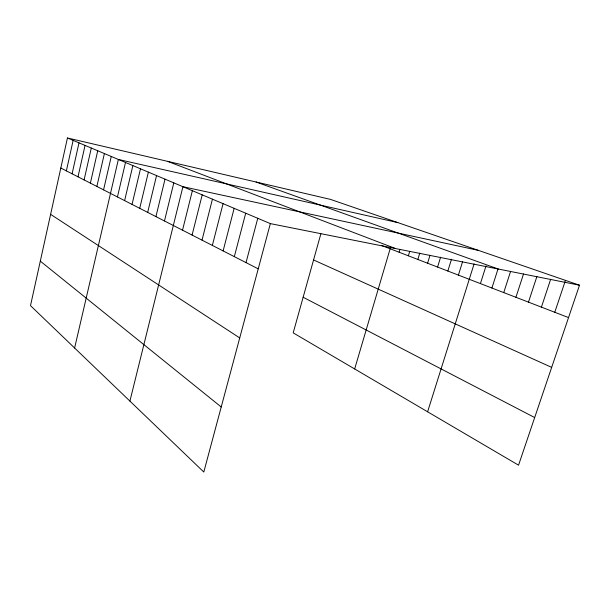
<?xml version="1.0" encoding="UTF-8"?>
<svg xmlns="http://www.w3.org/2000/svg" width="610" height="610" viewBox="0 0 610 610"><rect width="100%" height="100%" fill="white"/><g stroke="black" fill="none" stroke-linecap="round" stroke-linejoin="round"><path stroke-width="0.91" d="M67.443 137.967L30.5 305.648L203.801 472.033L270.352 223.611L67.443 137.967L330.483 199.394L579.5 285.213L518.546 465.186L293.196 332.862L320.883 233.752M66.376 170.876L73.139 140.369M72.102 173.797L79.003 142.847M78.004 176.816L85.057 145.401M84.096 179.919L91.294 148.039M90.379 183.13L97.737 150.754M96.868 186.446L104.394 153.567M103.57 189.862L111.264 156.465M74.611 347.997L118.371 159.462L397.857 222.612M117.44 196.946L125.5 162.474M124.615 200.614L132.866 165.584M132.042 204.403L140.491 168.802M139.728 208.33L148.382 172.127M147.681 212.394L156.549 175.581M155.924 216.603L165.02 179.157M164.464 220.965L173.804 182.863M129.915 401.098L182.916 186.706L478.354 250.359M182.527 230.183L192.371 190.701M192.081 235.063L202.207 194.849M202.017 240.142L212.433 199.165M212.356 245.418L223.069 203.656M223.115 250.916L234.156 208.33M234.331 256.642L245.708 213.21M246.021 262.613L257.763 218.296M354.662 368.958L390.674 246.966M399.138 252.243L399.954 249.505M408.372 255.803L409.714 251.335M417.85 259.456L419.764 253.127M427.587 263.215L430.012 255.239M437.576 267.073L440.611 257.199M447.847 271.031L451.507 259.212M458.407 275.102L462.578 261.721M427.61 411.788L474.092 263.916M480.421 283.597L486.056 265.83M491.912 288.034L497.966 269.117M503.746 292.594L510.608 271.32M515.923 297.291L523.54 273.928M528.481 302.141L536.922 276.46M541.421 307.127L550.662 279.281M554.764 312.282L565.462 280.379M270.352 223.611L579.5 285.213M256.078 182.016L498.294 269.033M167.62 161.36L395.585 248.567M381.921 245.601L568.535 317.589M313.563 259.959L551.669 367.373M60.817 168.032L258.236 268.85M303.147 297.245L534.68 417.545M50.615 214.354L239.722 337.932M40.306 261.133L221.224 406.984"/></g></svg>
